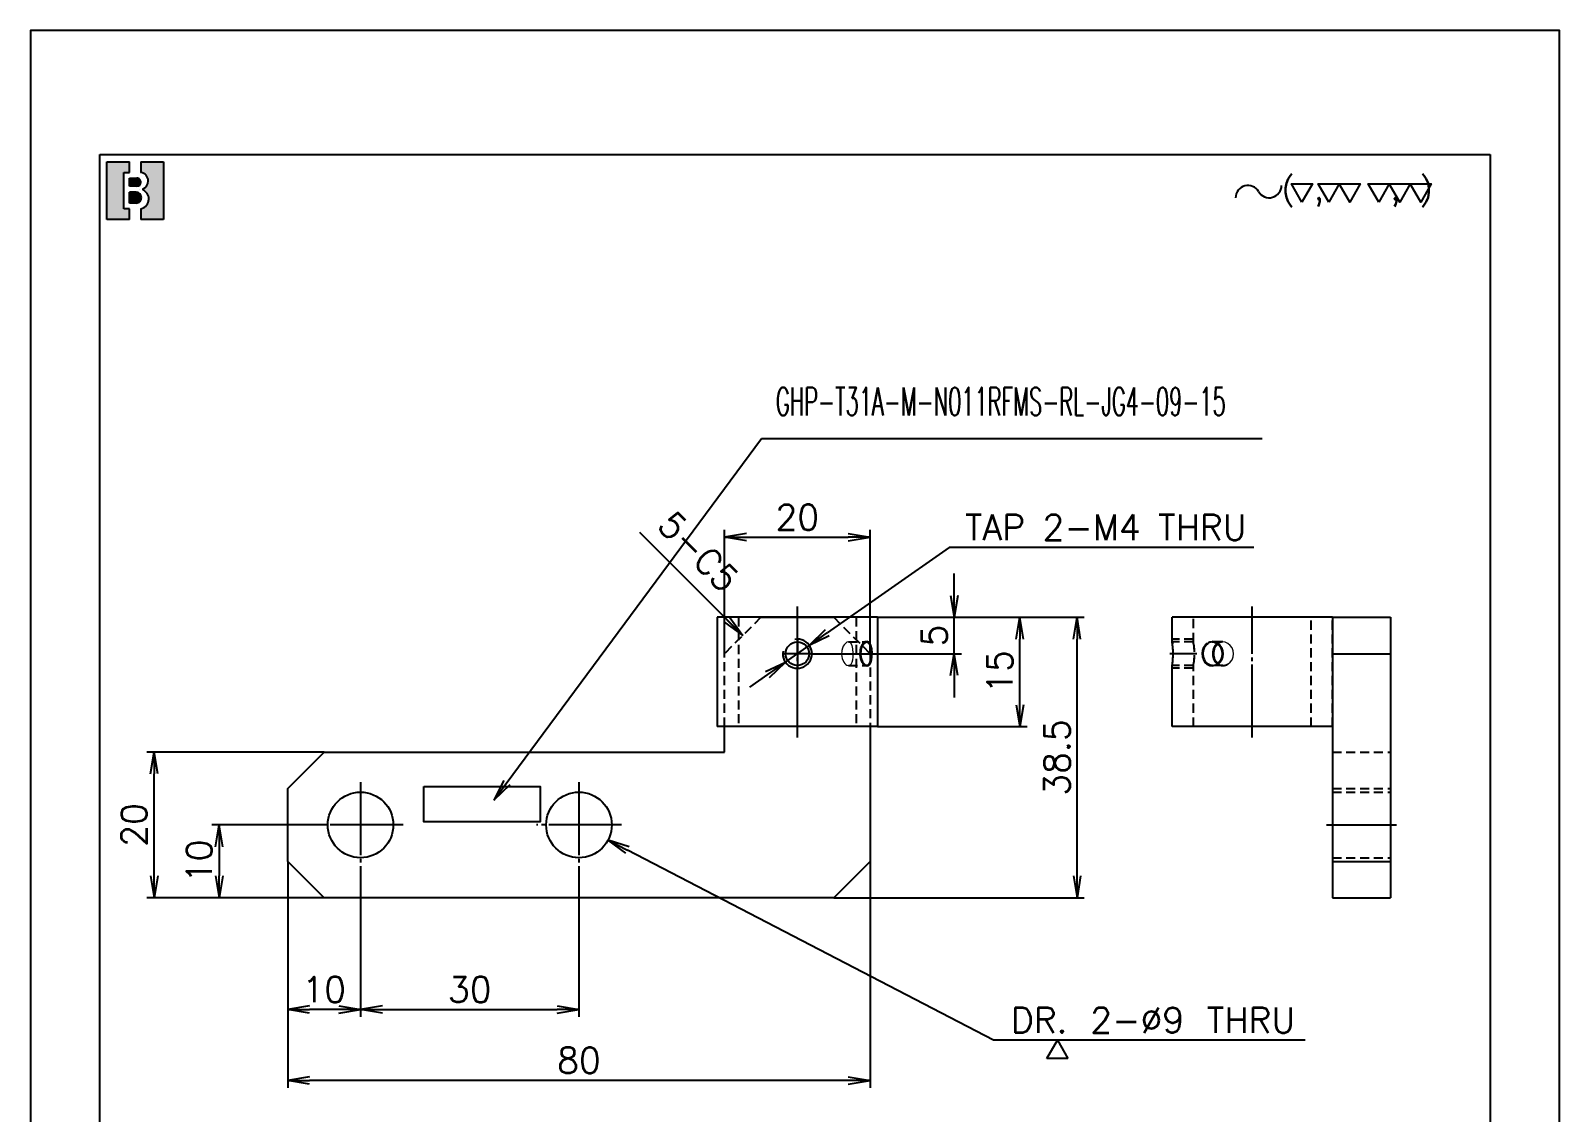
# Model space of a CAD drawing. Header units: millimetres. Extents: x 169 to 68710, y -18996 to 3059.
# Drawn here: x 1065.7 to 1275.7, y 2260.4 to 2408.9 of the extents above; entities that cross this region are included whole.
import ezdxf
from ezdxf.enums import TextEntityAlignment as Align

# ---------------------------------------------------------------- set-up
doc = ezdxf.new("R2010")
doc.units = ezdxf.units.MM
for name, pattern in [('CENTER-HOKUTO', [23, 20, -1, 1, -1]), ('DASHED', [15, 12, -3]), ('HIDDEN-HOKUTO', [3.8, 2.5, -1.3])]:
    doc.linetypes.add(name, pattern=pattern)
doc.layers.add('AM_4', color=253, linetype='Continuous', lineweight=25)
for name, color, linetype in [('AM_7', 2, 'CENTER-HOKUTO'), ('AM_HID', 1, 'HIDDEN-HOKUTO'), ('AM_VIS', 7, 'Continuous'), ('title_frame', 7, 'Continuous'), ('word_dim', 253, 'Continuous')]:
    doc.layers.add(name, color=color, linetype=linetype)
doc.styles.add('MX_NOTE_STANDARD', font='txt.shx', dxfattribs={"bigfont": 'bigfont.shx'})
doc.styles.get("Standard").update_dxf_attribs({"font": 'txt', "bigfont": 'gbcbig.shx'})
doc.dimstyles.new('STANDARD 1-1', dxfattribs={"dimtxt": 3.5, "dimasz": 3, "dimexe": 1, "dimexo": 0, "dimgap": 1, "dimtad": 3, "dimdsep": 46, "dimtxsty": 'Standard', "dimblk1": 'OPEN', "dimblk2": 'OPEN', "dimsah": 1, "dimcen": 0, "dimclrd": 256, "dimclre": 256, "dimclrt": 3, "dimazin": 2, "dimtfac": 1, "dimtmove": 0, "dimatfit": 3, "dimldrblk": 'OPEN', "dimfxl": 0, "dimtolj": 1, "dimlwd": 25, "dimlwe": 25, "dimarcsym": 0})
doc.dimstyles.new('STANDARD 1-1$0', dxfattribs={"dimtxt": 3.5, "dimasz": 3, "dimexe": 1, "dimexo": 0, "dimgap": 1, "dimtad": 3, "dimdsep": 46, "dimtxsty": 'Standard', "dimblk1": 'OPEN', "dimblk2": 'OPEN', "dimsah": 1, "dimcen": 0, "dimclrd": 256, "dimclre": 256, "dimclrt": 3, "dimazin": 2, "dimtfac": 1, "dimtmove": 0, "dimatfit": 3, "dimldrblk": 'OPEN', "dimfxl": 0, "dimtolj": 1, "dimlwd": 25, "dimlwe": 25, "dimarcsym": 0})
doc.dimstyles.new('STANDARD 1-1$3', dxfattribs={"dimtxt": 3.5, "dimasz": 3, "dimexe": 1, "dimexo": 0, "dimgap": 1, "dimtad": 3, "dimtoh": 1, "dimdsep": 46, "dimtxsty": 'Standard', "dimblk1": 'OPEN', "dimblk2": 'OPEN', "dimsah": 1, "dimcen": 0, "dimclrd": 256, "dimclre": 256, "dimclrt": 3, "dimazin": 2, "dimtfac": 1, "dimtmove": 0, "dimatfit": 3, "dimldrblk": 'OPEN', "dimfxl": 0, "dimtolj": 1, "dimlwd": 25, "dimlwe": 25, "dimarcsym": 0})

# ---------------------------------------------------------------- blocks, each defined once
blk = doc.blocks.new('B\\M+18B40\\M+196A7\\M+100CF\\M+100B0\\M+100B8')
blk.add_hatch(color=1).paths.add_polyline_path([(0.3999999986702711, 0.8149999997779807), (0.3999999986702711, 0.9999999997779806), (-1.3297288e-09, 0.9999999997779806), (-1.3297288e-09, -2.220193e-10), (0.3999999986702711, -2.220193e-10), (0.3999999986702711, 0.1849999997779807), (0.2999999986702711, 0.1849999997779807), (0.2999999986702711, 0.8149999997779807)])
h = blk.add_hatch(color=1)
edge = h.paths.add_edge_path()
edge.add_line((0.5999999986702714, 0.9999999997779806), (0.5999999986702718, 0.8142220507965398))
edge.add_arc((0.5849999986702712, 0.6699999997779816), 0.1449999999999991, -5.115907697472721e-13, 84.06222754839428, ccw=False)
edge.add_arc((0.5849999986702707, 0.6699999997779802), 0.1449999999999993, -69.82872865353448, 1.1368683772161603e-13, ccw=False)
edge.add_line((0.6349999986702715, 0.5338934238898192), (0.6349999986702711, 0.5120827805020305))
edge.add_arc((0.5699999986702688, 0.3549999997779789), 0.1700000000000021, 3.979039320256561e-13, 67.5204943905955, ccw=False)
edge.add_arc((0.5699999986702724, 0.3549999997779802), 0.1699999999999993, -79.83575137827683, 0, ccw=False)
edge.add_line((0.5999999986702714, 0.1876679944711657), (0.5999999986702714, -2.220192918400699e-10))
edge.add_line((0.5999999986702714, -2.220193e-10), (0.9999999986702712, -2.220193e-10))
edge.add_line((0.9999999986702712, -2.220193e-10), (0.9999999986702712, 0.9999999997779806))
edge.add_line((0.9999999986702712, 0.9999999997779806), (0.5999999986702714, 0.9999999997779806))
h = blk.add_hatch(color=1)
edge = h.paths.add_edge_path()
edge.add_arc((0.5299999986702706, 0.6449999997779808), 0.07, 359.9999999999989, 450)
edge.add_line((0.5299999986702706, 0.7149999997779806), (0.3999999986702711, 0.7149999997779806))
edge.add_line((0.3999999986702711, 0.7149999997779806), (0.3999999986702711, 0.5749999997779809))
edge.add_line((0.3999999986702711, 0.5749999997779809), (0.5299999986702701, 0.5749999997779809))
edge.add_arc((0.5299999986702701, 0.6449999997779808), 0.07, 270, 359.9999999999999)
h = blk.add_hatch(color=1)
edge = h.paths.add_edge_path()
edge.add_arc((0.5149999986702705, 0.3799999997779802), 0.095, 1.018e-13, 90)
edge.add_line((0.5149999986702705, 0.4749999997779804), (0.3999999986702711, 0.4749999997779808))
edge.add_line((0.3999999986702711, 0.4749999997779808), (0.3999999986702711, 0.2849999997779809))
edge.add_line((0.3999999986702711, 0.2849999997779809), (0.5149999986702718, 0.2849999997779809))
edge.add_arc((0.5149999986702718, 0.379999999777981), 0.095, 270, 360.0000000000003)
at = {"color": 1}
for p, q in [((-1.3297288e-09, -2.220193e-10), (-1.3297288e-09, 0.9999999997779806)), ((-1.3297288e-09, 0.9999999997779806), (0.3999999986702711, 0.9999999997779806)), ((0.2999999986702711, 0.8149999997779807), (0.3999999986702711, 0.8149999997779807)), ((0.2999999986702711, 0.1849999997779807), (0.2999999986702711, 0.8149999997779807)), ((0.3999999986702711, 0.8149999997779807), (0.3999999986702711, 0.9999999997779806)), ((0.5999999986702714, 0.9999999997779806), (0.5999999986702718, 0.8142220507965398)), ((0.5999999986702714, 0.9999999997779806), (0.9999999986702712, 0.9999999997779806)), ((0.9999999986702712, 0.9999999997779806), (0.9999999986702712, -2.220193e-10)), ((0.3999999986702711, 0.7149999997779806), (0.5299999986702706, 0.7149999997779806)), ((0.3999999986702711, 0.5749999997779809), (0.3999999986702711, 0.7149999997779806)), ((0.5299999986702701, 0.5749999997779809), (0.3999999986702711, 0.5749999997779809)), ((0.5999999986702705, 0.6449999997779794), (0.59999999867027, 0.6449999997779803)), ((0.6349999986702715, 0.5338934238898192), (0.6349999986702711, 0.5120827805020305)), ((0.7299999986702704, 0.6699999997779807), (0.7299999986702704, 0.6699999997779802)), ((0.5149999986702705, 0.4749999997779804), (0.3999999986702711, 0.4749999997779808)), ((0.3999999986702711, 0.2849999997779809), (0.3999999986702711, 0.4749999997779808)), ((0.5149999986702718, 0.2849999997779809), (0.3999999986702711, 0.2849999997779809)), ((0.5699999986702711, 0.5249999997779802), (0.5699999986702716, 0.5249999997779807)), ((0.6099999986702707, 0.3799999997779806), (0.609999998670272, 0.3799999997779815)), ((0.739999998670271, 0.3549999997779802), (0.739999998670271, 0.3549999997779802)), ((0.3999999986702711, 0.1849999997779807), (0.2999999986702711, 0.1849999997779807)), ((0.3999999986702711, -2.220193e-10), (0.3999999986702711, 0.1849999997779807)), ((0.5999999986702714, 0.1876679944711657), (0.5999999986702714, -2.220193e-10)), ((0.3999999986702711, -2.220193e-10), (-1.3297288e-09, -2.220193e-10)), ((0.9999999986702712, -2.220193e-10), (0.5999999986702714, -2.220193e-10))]:
    blk.add_line(p, q, dxfattribs=at)
for centre, radius, start, end in [((0.5849999986702712, 0.6699999997779816), 0.1449999999999991, 359.9999999999995, 84.06222754839432), ((0.5299999986702706, 0.6449999997779808), 0.07, 359.9999999999989, 90), ((0.5299999986702701, 0.6449999997779808), 0.07, 270, 359.9999999999999), ((0.5849999986702707, 0.6699999997779802), 0.1449999999999993, 290.1712713464655, 1.781e-13), ((0.5149999986702705, 0.3799999997779802), 0.095, 1.018e-13, 90), ((0.5149999986702718, 0.379999999777981), 0.095, 270, 2.799e-13), ((0.5699999986702724, 0.3549999997779802), 0.1699999999999993, 280.1642486217232, 0), ((0.5699999986702688, 0.3549999997779789), 0.1700000000000021, 4.58e-13, 67.52049439059552)]:
    blk.add_arc(centre, radius, start, end, dxfattribs=at)
blk.add_attdef('B機密ﾏｰｸ', (-0.0857467348302255, 1.074949466596297), '', height=0.2)
blk = doc.blocks.new('shiage0')
at = {"layer": 'word_dim', "color": 3, "linetype": 'Continuous'}
for centre, radius, start, end in [((1.687489685469927, 1.849274192977646e-05), 1.687500000000015, 29.99999999999973, 180), ((4.610325423242443, 1.68751849274193), 1.6875, 209.9999999999997, 0)]:
    blk.add_arc(centre, radius, start, end, dxfattribs=at)
blk = doc.blocks.new('_Open')
at = {"color": 0, "lineweight": -2}
for p, q in [((-1, 0.1666666666666667), (0, 0)), ((-1, -0.1666666666666667), (0, 0)), ((0, 0), (-1, 0))]:
    blk.add_line(p, q, dxfattribs=at)
blk = doc.blocks.new('*D21')
at = {"layer": 'DEFPOINTS', "color": 0, "linetype": 'Continuous', "ltscale": 2, "transparency": 16777216}
for p in [(1101.039189408991, 2294.820463344842), (1181.039189408991, 2294.820463344842), (1101.039189408991, 2264.74605044706)]:
    blk.add_point(p, dxfattribs=at)
at = {"layer": 'word_dim', "linetype": 'Continuous', "lineweight": 25, "ltscale": 2, "transparency": 16777216}
for p, q in [((1101.039189408991, 2294.820463344842), (1101.039189408991, 2263.74605044706)), ((1181.039189408991, 2294.820463344842), (1181.039189408991, 2263.74605044706)), ((1178.039189408991, 2264.74605044706), (1104.039189408991, 2264.74605044706))]:
    blk.add_line(p, q, dxfattribs=at)
at = {"layer": 'word_dim', "linetype": 'Continuous', "lineweight": 25, "ltscale": 2, "transparency": 16777216, "xscale": 3, "yscale": 3, "zscale": 3, "rotation": 180}
blk.add_blockref('_Open', (1101.039189408991, 2264.74605044706), dxfattribs=at)
at = {"layer": 'word_dim', "linetype": 'Continuous', "lineweight": 25, "ltscale": 2, "transparency": 16777216, "xscale": 3, "yscale": 3, "zscale": 3}
blk.add_blockref('_Open', (1181.039189408991, 2264.74605044706), dxfattribs=at)
at = {"layer": 'word_dim', "color": 3, "linetype": 'Continuous', "ltscale": 2, "transparency": 16777216, "insert": (1141.039189408991, 2267.49605044706), "char_height": 3.5, "attachment_point": 5}
blk.add_mtext('\\A1;80', dxfattribs=at)
blk = doc.blocks.new('*D22')
at = {"layer": 'DEFPOINTS', "color": 0, "linetype": 'Continuous', "ltscale": 2, "transparency": 16777216}
for p in [(1082.690733665869, 2309.820463344841), (1106.039189408991, 2309.820463344841), (1106.039189408991, 2289.820463344841)]:
    blk.add_point(p, dxfattribs=at)
at = {"layer": 'word_dim', "linetype": 'Continuous', "lineweight": 25, "ltscale": 2, "transparency": 16777216}
for p, q in [((1106.039189408991, 2309.820463344841), (1081.690733665869, 2309.820463344841)), ((1082.690733665869, 2292.820463344841), (1082.690733665869, 2306.820463344841)), ((1106.039189408991, 2289.820463344841), (1081.690733665869, 2289.820463344841))]:
    blk.add_line(p, q, dxfattribs=at)
at = {"layer": 'word_dim', "linetype": 'Continuous', "lineweight": 25, "ltscale": 2, "transparency": 16777216, "xscale": 3, "yscale": 3, "zscale": 3}
for p, rotation in [((1082.690733665869, 2309.820463344841), 90), ((1082.690733665869, 2289.820463344841), 270)]:
    blk.add_blockref('_Open', p, dxfattribs=dict(at, rotation=rotation))
at = {"layer": 'word_dim', "color": 3, "linetype": 'Continuous', "ltscale": 2, "transparency": 16777216, "insert": (1079.940733665869, 2299.820463344842), "char_height": 3.5, "attachment_point": 5, "rotation": 90}
blk.add_mtext('\\A1;20', dxfattribs=at)
blk = doc.blocks.new('*D23')
at = {"layer": 'DEFPOINTS', "color": 0, "linetype": 'Continuous', "ltscale": 2, "transparency": 16777216}
for p in [(1101.039189408991, 2293.970464870721), (1111.039189408991, 2293.970464870721), (1101.039189408991, 2274.47473308733)]:
    blk.add_point(p, dxfattribs=at)
at = {"layer": 'word_dim', "linetype": 'Continuous', "lineweight": 25, "ltscale": 2, "transparency": 16777216}
for p, q in [((1101.039189408991, 2293.970464870721), (1101.039189408991, 2273.47473308733)), ((1111.039189408991, 2293.970464870721), (1111.039189408991, 2273.47473308733)), ((1108.039189408991, 2274.47473308733), (1104.039189408991, 2274.47473308733))]:
    blk.add_line(p, q, dxfattribs=at)
at = {"layer": 'word_dim', "linetype": 'Continuous', "lineweight": 25, "ltscale": 2, "transparency": 16777216, "xscale": 3, "yscale": 3, "zscale": 3, "rotation": 180}
blk.add_blockref('_Open', (1101.039189408991, 2274.47473308733), dxfattribs=at)
at = {"layer": 'word_dim', "linetype": 'Continuous', "lineweight": 25, "ltscale": 2, "transparency": 16777216, "xscale": 3, "yscale": 3, "zscale": 3}
blk.add_blockref('_Open', (1111.039189408991, 2274.47473308733), dxfattribs=at)
at = {"layer": 'word_dim', "color": 3, "linetype": 'Continuous', "ltscale": 2, "transparency": 16777216, "insert": (1106.039189408991, 2277.22473308733), "char_height": 3.5, "attachment_point": 5}
blk.add_mtext('\\A1;10', dxfattribs=at)
blk = doc.blocks.new('*D24')
at = {"layer": 'DEFPOINTS', "color": 0, "linetype": 'Continuous', "ltscale": 2, "transparency": 16777216}
for p in [(1111.039189408991, 2293.970464870721), (1141.039189408991, 2293.970464870721), (1141.039189408991, 2274.47473308733)]:
    blk.add_point(p, dxfattribs=at)
at = {"layer": 'word_dim', "linetype": 'Continuous', "lineweight": 25, "ltscale": 2, "transparency": 16777216}
for p, q in [((1111.039189408991, 2293.970464870721), (1111.039189408991, 2273.47473308733)), ((1141.039189408991, 2293.970464870721), (1141.039189408991, 2273.47473308733)), ((1114.039189408991, 2274.47473308733), (1138.039189408991, 2274.47473308733))]:
    blk.add_line(p, q, dxfattribs=at)
at = {"layer": 'word_dim', "linetype": 'Continuous', "lineweight": 25, "ltscale": 2, "transparency": 16777216, "xscale": 3, "yscale": 3, "zscale": 3, "rotation": 180}
blk.add_blockref('_Open', (1111.039189408991, 2274.47473308733), dxfattribs=at)
at = {"layer": 'word_dim', "linetype": 'Continuous', "lineweight": 25, "ltscale": 2, "transparency": 16777216, "xscale": 3, "yscale": 3, "zscale": 3}
blk.add_blockref('_Open', (1141.039189408991, 2274.47473308733), dxfattribs=at)
at = {"layer": 'word_dim', "color": 3, "linetype": 'Continuous', "ltscale": 2, "transparency": 16777216, "insert": (1126.039189408991, 2277.22473308733), "char_height": 3.5, "attachment_point": 5}
blk.add_mtext('\\A1;30', dxfattribs=at)
blk = doc.blocks.new('*D25')
at = {"layer": 'DEFPOINTS', "color": 0, "linetype": 'Continuous', "ltscale": 2, "transparency": 16777216}
for p in [(1106.539189408991, 2299.820463344841), (1091.62989806971, 2289.820463344841), (1106.039189408991, 2289.820463344841)]:
    blk.add_point(p, dxfattribs=at)
at = {"layer": 'word_dim', "linetype": 'Continuous', "lineweight": 25, "ltscale": 2, "transparency": 16777216}
for p, q in [((1106.539189408991, 2299.820463344841), (1090.62989806971, 2299.820463344841)), ((1091.62989806971, 2296.820463344841), (1091.62989806971, 2292.820463344841)), ((1106.039189408991, 2289.820463344841), (1090.62989806971, 2289.820463344841))]:
    blk.add_line(p, q, dxfattribs=at)
at = {"layer": 'word_dim', "linetype": 'Continuous', "lineweight": 25, "ltscale": 2, "transparency": 16777216, "xscale": 3, "yscale": 3, "zscale": 3}
for p, rotation in [((1091.62989806971, 2299.820463344841), 90), ((1091.62989806971, 2289.820463344841), 270)]:
    blk.add_blockref('_Open', p, dxfattribs=dict(at, rotation=rotation))
at = {"layer": 'word_dim', "color": 3, "linetype": 'Continuous', "ltscale": 2, "transparency": 16777216, "insert": (1088.87989806971, 2294.820463344842), "char_height": 3.5, "attachment_point": 5, "rotation": 90}
blk.add_mtext('\\A1;10', dxfattribs=at)
blk = doc.blocks.new('*D26')
at = {"layer": 'DEFPOINTS', "color": 0, "linetype": 'Continuous', "ltscale": 2, "transparency": 16777216}
for p in [(1137.044924147099, 2301.893105382938), (1145.033454670738, 2297.747821306746)]:
    blk.add_point(p, dxfattribs=at)
at = {"layer": 'word_dim', "linetype": 'Continuous', "lineweight": 25, "ltscale": 2, "transparency": 16777216}
for p, q in [((1197.979116522328, 2270.274081508492), (1147.696298178627, 2296.36605994801)), ((1240.812449855661, 2270.274081508492), (1197.979116522328, 2270.274081508492))]:
    blk.add_line(p, q, dxfattribs=at)
at = {"layer": 'word_dim', "linetype": 'Continuous', "lineweight": 25, "ltscale": 2, "transparency": 16777216, "xscale": 3, "yscale": 3, "zscale": 3, "rotation": 152.5750002534108}
blk.add_blockref('_Open', (1145.033454670738, 2297.747821306746), dxfattribs=at)
at = {"layer": 'word_dim', "color": 3, "linetype": 'Continuous', "ltscale": 2, "transparency": 16777216, "insert": (1219.895783188994, 2273.024081508492), "char_height": 3.5, "attachment_point": 5}
blk.add_mtext('\\A1;DR. {\\Fromans,bigfont|c134;2}-∅9 THRU', dxfattribs=at)
blk = doc.blocks.new('shiage1')
at = {"layer": 'word_dim', "color": 3, "linetype": 'Continuous'}
for p, q in [((-4.255559048260693e-05, 3.4162127349191e-07), (-1.443418228564553, 2.500000341621273)), ((-1.443418228564553, 2.500000341621273), (1.443333117383588, 2.500000341621273)), ((1.443333117383588, 2.500000341621273), (-4.255559048260693e-05, 3.4162127349191e-07))]:
    blk.add_line(p, q, dxfattribs=at)
blk = doc.blocks.new('*D29')
at = {"layer": 'DEFPOINTS', "color": 0, "linetype": 'Continuous', "ltscale": 2, "transparency": 16777216}
for p in [(1182.039189408991, 2328.320463344841), (1201.593294144557, 2328.320463344841), (1182.039189408991, 2313.320463344841)]:
    blk.add_point(p, dxfattribs=at)
at = {"layer": 'word_dim', "linetype": 'Continuous', "lineweight": 25, "ltscale": 2, "transparency": 16777216}
for p, q in [((1182.039189408991, 2328.320463344841), (1202.593294144557, 2328.320463344841)), ((1201.593294144557, 2316.320463344841), (1201.593294144557, 2325.320463344841)), ((1182.039189408991, 2313.320463344841), (1202.593294144557, 2313.320463344841))]:
    blk.add_line(p, q, dxfattribs=at)
at = {"layer": 'word_dim', "linetype": 'Continuous', "lineweight": 25, "ltscale": 2, "transparency": 16777216, "xscale": 3, "yscale": 3, "zscale": 3}
for p, rotation in [((1201.593294144557, 2328.320463344841), 90), ((1201.593294144557, 2313.320463344841), 270)]:
    blk.add_blockref('_Open', p, dxfattribs=dict(at, rotation=rotation))
at = {"layer": 'word_dim', "color": 3, "linetype": 'Continuous', "ltscale": 2, "transparency": 16777216, "insert": (1198.843294144557, 2320.820463344842), "char_height": 3.5, "attachment_point": 5, "rotation": 90}
blk.add_mtext('\\A1;15', dxfattribs=at)
blk = doc.blocks.new('*D30')
at = {"layer": 'DEFPOINTS', "color": 0, "linetype": 'Continuous', "ltscale": 2, "transparency": 16777216}
for p in [(1182.039189408991, 2328.320463344841), (1192.591547967742, 2328.320463344841), (1173.14648945201, 2323.320463344841)]:
    blk.add_point(p, dxfattribs=at)
at = {"layer": 'word_dim', "linetype": 'Continuous', "lineweight": 25, "ltscale": 2, "transparency": 16777216}
for p, q in [((1192.591547967742, 2331.320463344841), (1192.591547967742, 2334.320463344841)), ((1182.039189408991, 2328.320463344841), (1193.591547967742, 2328.320463344841)), ((1192.591547967742, 2323.320463344841), (1192.591547967742, 2328.320463344841)), ((1173.14648945201, 2323.320463344841), (1193.591547967742, 2323.320463344841)), ((1192.591547967742, 2320.320463344841), (1192.591547967742, 2317.320463344841))]:
    blk.add_line(p, q, dxfattribs=at)
at = {"layer": 'word_dim', "linetype": 'Continuous', "lineweight": 25, "ltscale": 2, "transparency": 16777216, "xscale": 3, "yscale": 3, "zscale": 3}
for p, rotation in [((1192.591547967742, 2328.320463344841), 270), ((1192.591547967742, 2323.320463344841), 90)]:
    blk.add_blockref('_Open', p, dxfattribs=dict(at, rotation=rotation))
at = {"layer": 'word_dim', "color": 3, "linetype": 'Continuous', "ltscale": 2, "transparency": 16777216, "insert": (1189.841547967742, 2325.820463344842), "char_height": 3.5, "attachment_point": 5, "rotation": 90}
blk.add_mtext('\\A1;5', dxfattribs=at)
blk = doc.blocks.new('*D31')
at = {"layer": 'DEFPOINTS', "color": 0, "linetype": 'Continuous', "ltscale": 2, "transparency": 16777216}
for p in [(1181.039189408904, 2339.308457102126), (1161.039189408904, 2323.320463344842), (1181.039189408904, 2323.320463344842)]:
    blk.add_point(p, dxfattribs=at)
at = {"layer": 'word_dim', "linetype": 'Continuous', "lineweight": 25, "ltscale": 2, "transparency": 16777216}
for p, q in [((1161.039189408904, 2323.320463344842), (1161.039189408904, 2340.308457102126)), ((1181.039189408904, 2323.320463344842), (1181.039189408904, 2340.308457102126)), ((1164.039189408904, 2339.308457102126), (1178.039189408904, 2339.308457102126))]:
    blk.add_line(p, q, dxfattribs=at)
at = {"layer": 'word_dim', "linetype": 'Continuous', "lineweight": 25, "ltscale": 2, "transparency": 16777216, "xscale": 3, "yscale": 3, "zscale": 3, "rotation": 180}
blk.add_blockref('_Open', (1161.039189408904, 2339.308457102126), dxfattribs=at)
at = {"layer": 'word_dim', "linetype": 'Continuous', "lineweight": 25, "ltscale": 2, "transparency": 16777216, "xscale": 3, "yscale": 3, "zscale": 3}
blk.add_blockref('_Open', (1181.039189408904, 2339.308457102126), dxfattribs=at)
at = {"layer": 'word_dim', "color": 3, "linetype": 'Continuous', "ltscale": 2, "transparency": 16777216, "insert": (1171.039189408904, 2342.058457102126), "char_height": 3.5, "attachment_point": 5}
blk.add_mtext('\\A1;20', dxfattribs=at)
blk = doc.blocks.new('*D32')
at = {"layer": 'DEFPOINTS', "color": 0, "ltscale": 2, "transparency": 16777216}
for p in [(1172.677447199873, 2324.467682334589), (1169.400931618039, 2322.173244354993)]:
    blk.add_point(p, dxfattribs=at)
at = {"layer": 'word_dim', "lineweight": 25, "ltscale": 2, "transparency": 16777216}
for p, q in [((1191.89206427784, 2337.923057743604), (1175.134833886232, 2326.188510819274)), ((1233.758730944888, 2337.923057743604), (1191.89206427784, 2337.923057743604)), ((1169.400931618039, 2322.173244354993), (1172.677447199873, 2324.467682334589)), ((1166.943544931679, 2320.452415870308), (1164.48615824532, 2318.731587385623))]:
    blk.add_line(p, q, dxfattribs=at)
at = {"layer": 'word_dim', "lineweight": 25, "ltscale": 2, "transparency": 16777216, "xscale": 3, "yscale": 3, "zscale": 3}
for p, rotation in [((1172.677447199873, 2324.467682334589), 215.0023123201906), ((1169.400931618039, 2322.173244354993), 35.00231232019064)]:
    blk.add_blockref('_Open', p, dxfattribs=dict(at, rotation=rotation))
at = {"layer": 'word_dim', "color": 3, "ltscale": 2, "transparency": 16777216, "insert": (1213.408730944888, 2340.673057743604), "char_height": 3.5, "attachment_point": 5}
blk.add_mtext('\\A1;{\\Fromans,bigfont|c134;TAP 2-}M4{\\Fromans,bigfont|c134; THRU}', dxfattribs=at)
blk = doc.blocks.new('*D33')
at = {"layer": 'DEFPOINTS', "color": 0, "linetype": 'Continuous', "ltscale": 2, "transparency": 16777216}
for p in [(1182.039189408991, 2328.320463344841), (1209.45317371234, 2328.320463344841), (1176.039189408991, 2289.820463344841)]:
    blk.add_point(p, dxfattribs=at)
at = {"layer": 'word_dim', "linetype": 'Continuous', "lineweight": 25, "ltscale": 2, "transparency": 16777216}
for p, q in [((1182.039189408991, 2328.320463344841), (1210.45317371234, 2328.320463344841)), ((1209.45317371234, 2292.820463344841), (1209.45317371234, 2325.320463344841)), ((1176.039189408991, 2289.820463344841), (1210.45317371234, 2289.820463344841))]:
    blk.add_line(p, q, dxfattribs=at)
at = {"layer": 'word_dim', "linetype": 'Continuous', "lineweight": 25, "ltscale": 2, "transparency": 16777216, "xscale": 3, "yscale": 3, "zscale": 3}
for p, rotation in [((1209.45317371234, 2328.320463344841), 90), ((1209.45317371234, 2289.820463344841), 270)]:
    blk.add_blockref('_Open', p, dxfattribs=dict(at, rotation=rotation))
at = {"layer": 'word_dim', "color": 3, "linetype": 'Continuous', "ltscale": 2, "transparency": 16777216, "insert": (1206.703173712339, 2309.070463344842), "char_height": 3.5, "attachment_point": 5, "rotation": 90}
blk.add_mtext('\\A1;38.5', dxfattribs=at)

msp = doc.modelspace()

# ---------------------------------------------------------------- linework, layer by layer
at = {"color": 7, "linetype": 'DASHED', "lineweight": 13}
for points in [[(1177.633061479304, 2324.743009731561), (1177.473515580866, 2324.560484096795), (1177.335942338679, 2324.335020229607), (1177.223698686335, 2324.069090053826), (1177.146245073054, 2323.779447719842), (1177.103886674616, 2323.215238735467), (1177.195073198054, 2322.662077114373), (1177.406743119929, 2322.179960415154), (1177.55450923321, 2321.979093715936), (1177.720280717585, 2321.825040981561), (1177.858098100398, 2321.743803188592), (1178.05402095196, 2321.699461147576)], [(1178.053959916804, 2324.941465542107), (1177.841862748835, 2324.889646694451), (1177.633061479304, 2324.743009731561)], [(1178.410222123835, 2321.897916958123), (1178.549809526179, 2322.156828090936), (1178.64484126446, 2322.486051723748), (1178.70050532696, 2322.857359096795), (1178.721684526179, 2323.417204067498), (1178.677678178523, 2323.969938442498), (1178.560185502741, 2324.456876919061), (1178.401921342585, 2324.753690883904), (1178.299931596491, 2324.855467006951), (1178.184208940241, 2324.91912667492), (1178.053959916804, 2324.941465542107)], [(1230.173645916577, 2321.897916958123), (1230.49487394392, 2322.152830288201), (1230.746155682202, 2322.487119838982), (1230.908081951733, 2322.87762276867), (1230.967591229077, 2323.304807827264), (1230.916138592358, 2323.732908413201), (1230.758301678295, 2324.132200405389), (1230.511231365795, 2324.471037075311), (1230.192322674389, 2324.731657192498), (1229.825623455639, 2324.893491909295), (1229.481873455639, 2324.941465542107)], [(1178.05402095196, 2321.699461147576), (1178.247197221491, 2321.750578090936), (1178.410222123835, 2321.897916958123)]]:
    msp.add_lwpolyline(points, dxfattribs=at)
at = {"color": 7, "lineweight": 35}
for points in [[(1180.153081010554, 2324.743009731561), (1180.005436967585, 2324.567625210076), (1179.878483842585, 2324.351926967889), (1179.767827104304, 2324.078245327264), (1179.692509721491, 2323.779356167107), (1179.653081010554, 2323.216337368279), (1179.737675737116, 2322.663511440545), (1179.936772416804, 2322.180540249139), (1180.078496049616, 2321.978239223748), (1180.239201616023, 2321.823606655389), (1180.372441362116, 2321.743436977654), (1180.565495561335, 2321.699461147576)], [(1180.565434526179, 2324.941465542107), (1180.355961869929, 2324.889799282342), (1180.153081010554, 2324.743009731561)], [(1180.930241655085, 2321.897916958123), (1181.079472612116, 2322.15691964367), (1181.184086869929, 2322.48650948742), (1181.246831010554, 2322.858518764764), (1181.270878862116, 2323.418241665154), (1181.220646928523, 2323.97088448742), (1181.090519975398, 2324.457395717889), (1180.921147416804, 2324.754148647576), (1180.814885209773, 2324.855772182732), (1180.696232866023, 2324.919279262811), (1180.565434526179, 2324.941465542107)], [(1227.372620525952, 2324.743009731561), (1227.085999432202, 2324.486906215936), (1226.87133878767, 2324.15252511242), (1226.73754972517, 2323.765592739373), (1226.68823331892, 2323.34051339367), (1226.729187908764, 2322.913999721795), (1226.859497967358, 2322.513578579217), (1227.069458904858, 2322.173978969842), (1227.352600994702, 2321.911344692498), (1227.693177166577, 2321.748380825311), (1228.03198331892, 2321.699461147576)], [(1228.718689861889, 2321.897916958123), (1229.034851971264, 2322.153227016717), (1229.28051847517, 2322.487791225701), (1229.437928143139, 2322.877866909295), (1229.495728436108, 2323.304411098748), (1229.445923748608, 2323.731931850701), (1229.292481365795, 2324.131315395623), (1229.050965252514, 2324.470487758904), (1228.737366619702, 2324.731535122186), (1228.374512615795, 2324.893461391717), (1228.031861248608, 2324.941465542107)], [(1228.775879803295, 2324.706541225701), (1228.469422283764, 2324.384672329217), (1228.264038982983, 2323.969053432732), (1228.171509686108, 2323.540891811639), (1228.171753826733, 2323.097685024529), (1228.264832440014, 2322.66961495617), (1228.470032635327, 2322.255308315545), (1228.775879803295, 2321.934385463982)], [(1180.565495561335, 2321.699461147576), (1180.76105220196, 2321.750639126092), (1180.930241655085, 2321.897916958123)]]:
    msp.add_lwpolyline(points, dxfattribs=at)
at = {"layer": 'AM_4', "ltscale": 0.5}
msp.add_arc((1171.039189408991, 2323.320463344842), 2, 169.9999933467488, 100.0000141662396, dxfattribs=at)
at = {"layer": 'AM_7', "ltscale": 0.5}
for p, q in [((1171.039189408991, 2311.820463344842), (1171.039189408991, 2329.820463344842)), ((1233.531922283764, 2311.820463344842), (1233.531922283764, 2329.820463344842)), ((1171.039189408991, 2325.427763149529), (1171.039189408991, 2321.213163540154)), ((1173.146489213679, 2323.320463344842), (1168.931889604304, 2323.320463344842)), ((1225.901795330639, 2323.320463344842), (1222.22534269392, 2323.320463344842)), ((1111.039189408991, 2305.670463726311), (1111.039189408991, 2293.970464870721)), ((1141.039189408991, 2305.670463726311), (1141.039189408991, 2293.970464870721)), ((1116.889187883113, 2299.820463344842), (1105.18919093487, 2299.820463344842)), ((1146.889189790461, 2299.820463344842), (1135.18919093487, 2299.820463344842)), ((1243.731934490795, 2299.820463344842), (1253.331910076733, 2299.820463344842))]:
    msp.add_line(p, q, dxfattribs=at)
at = {"layer": 'AM_HID', "ltscale": 0.5}
for p, q in [((1166.039189408991, 2328.320463344842), (1161.039189408991, 2323.320463344842)), ((1162.939213823054, 2328.320463344842), (1162.939213823054, 2313.320463344842)), ((1176.039189408991, 2328.320463344842), (1181.039189408991, 2323.320463344842)), ((1179.139164994929, 2328.320463344842), (1179.139164994929, 2313.320463344842)), ((1225.431946697827, 2324.941465542107), (1225.431946697827, 2328.320463344842)), ((1241.631897869702, 2313.320463344842), (1241.631897869702, 2328.320463344842)), ((1244.531922283764, 2313.320463344842), (1244.531922283764, 2328.320463344842)), ((1178.053959916804, 2324.941465542107), (1180.565434526179, 2324.941465542107)), ((1225.431946697827, 2325.320463344842), (1222.531922283764, 2325.320463344842)), ((1222.531922283764, 2324.941465542107), (1222.54174894392, 2324.873472378045)), ((1225.431946697827, 2324.941465542107), (1222.531922283764, 2324.941465542107)), ((1229.481873455639, 2324.941465542107), (1228.031861248608, 2324.941465542107)), ((1228.827576580639, 2324.743009731561), (1228.775879803295, 2324.706541225701)), ((1161.039189408991, 2313.320463344842), (1161.039189408991, 2323.320463344842)), ((1181.039189408991, 2323.320463344842), (1181.039189408991, 2313.320463344842)), ((1244.531922283764, 2323.320463344842), (1252.531922283764, 2323.320463344842)), ((1178.05402095196, 2321.699461147576), (1180.565495561335, 2321.699461147576)), ((1225.431946697827, 2321.699461147576), (1222.531922283764, 2321.699461147576)), ((1225.431946697827, 2321.320463344842), (1222.531922283764, 2321.320463344842)), ((1225.431946697827, 2313.320463344842), (1225.431946697827, 2321.699461147576)), ((1229.481995525952, 2321.699461147576), (1228.03198331892, 2321.699461147576)), ((1244.531922283764, 2309.820463344842), (1252.531922283764, 2309.820463344842)), ((1244.531922283764, 2304.820463344842), (1252.531922283764, 2304.820463344842)), ((1244.531922283764, 2304.320463344842), (1252.531922283764, 2304.320463344842)), ((1244.531922283764, 2304.320463344842), (1252.531922283764, 2304.320463344842)), ((1244.531922283764, 2295.320463344842), (1252.531922283764, 2295.320463344842)), ((1244.531922283764, 2295.320463344842), (1252.531922283764, 2295.320463344842)), ((1244.531922283764, 2294.820463344842), (1252.531922283764, 2294.820463344842))]:
    msp.add_line(p, q, dxfattribs=at)
for centre, radius, start, end in [((1217.506226482983, 2323.321500942498), 8.089207181311524, 349.8639514600231, 11.55008296624625), ((1217.506226482983, 2323.319425747186), 8.089207181310925, 348.4499170337537, 10.13604853997684), ((1229.479065838452, 2323.772703335076), 1.168722484817528, 89.86332358875364, 123.8788814292172), ((1211.674622479077, 2323.320066616326), 10.97729206871015, 351.7810609092604, 7.161882792586025), ((1229.479615154858, 2322.870329067498), 1.170860149579675, 233.0616582753538, 270.1155984471295), ((1229.466187420483, 2323.052061245232), 1.353204458895448, 270.6681061094929, 301.5061848161384)]:
    msp.add_arc(centre, radius, start, end, dxfattribs=at)
at = {"layer": 'AM_VIS', "ltscale": 0.375}
for p, q in [((1160.039189408991, 2328.320463344842), (1160.039189408991, 2313.320463344842)), ((1182.039189408991, 2328.320463344842), (1182.039189408991, 2313.320463344842)), ((1181.039189408991, 2309.820463344842), (1181.039189408991, 2294.820463344842)), ((1244.531922283764, 2309.820463344842), (1244.531922283764, 2294.820463344842)), ((1252.531922283764, 2309.820463344842), (1252.531922283764, 2294.820463344842))]:
    msp.add_line(p, q, dxfattribs=at)
at = {"layer": 'AM_VIS'}
for p, q in [((1182.039189408991, 2328.320463344842), (1160.039189408991, 2328.320463344842)), ((1182.039189408991, 2313.320463344842), (1160.039189408991, 2313.320463344842)), ((1106.039189408991, 2309.820463344842), (1161.039189408991, 2309.820463344842)), ((1176.039189408991, 2289.820463344842), (1106.039189408991, 2289.820463344842))]:
    msp.add_line(p, q, dxfattribs=at)
at = {"layer": 'AM_VIS', "ltscale": 0.25}
for p, q in [((1166.039189408991, 2328.320463344842), (1176.039189408991, 2328.320463344842)), ((1101.039189408991, 2294.820463344842), (1101.039189408991, 2304.820463344842))]:
    msp.add_line(p, q, dxfattribs=at)
at = {"layer": 'AM_VIS', "ltscale": 0.275}
for p, q in [((1233.531922283764, 2328.320463344842), (1222.531922283764, 2328.320463344842)), ((1244.531922283764, 2328.320463344842), (1233.531922283764, 2328.320463344842)), ((1233.531922283764, 2313.320463344842), (1222.531922283764, 2313.320463344842)), ((1244.531922283764, 2313.320463344842), (1233.531922283764, 2313.320463344842))]:
    msp.add_line(p, q, dxfattribs=at)
at = {"layer": 'AM_VIS', "ltscale": 0.08447494506835937}
msp.add_line((1222.531922283764, 2324.941465542107), (1222.531922283764, 2328.320463344842), dxfattribs=at)
at = {"layer": 'AM_VIS', "ltscale": 0.125}
for p, q in [((1244.531922283764, 2328.320463344842), (1244.531922283764, 2323.320463344842)), ((1252.531922283764, 2328.320463344842), (1252.531922283764, 2323.320463344842)), ((1244.531922283764, 2294.820463344842), (1244.531922283764, 2289.820463344842)), ((1252.531922283764, 2294.820463344842), (1252.531922283764, 2289.820463344842))]:
    msp.add_line(p, q, dxfattribs=at)
at = {"layer": 'AM_VIS', "ltscale": 0.2}
for p, q in [((1244.531922283764, 2328.320463344842), (1252.531922283764, 2328.320463344842)), ((1244.531922283764, 2323.320463344842), (1252.531922283764, 2323.320463344842)), ((1244.531922283764, 2294.820463344842), (1252.531922283764, 2294.820463344842)), ((1244.531922283764, 2289.820463344842), (1252.531922283764, 2289.820463344842))]:
    msp.add_line(p, q, dxfattribs=at)
at = {"layer": 'AM_VIS', "ltscale": 0.003291242365992366}
msp.add_line((1222.54174894392, 2324.873472378045), (1222.559388104077, 2324.743009731561), dxfattribs=at)
at = {"layer": 'AM_VIS', "ltscale": 0.001369884292061445}
msp.add_line((1222.559388104077, 2324.743009731561), (1222.566346111889, 2324.68865792492), dxfattribs=at)
at = {"layer": 'AM_VIS', "ltscale": 0.3375}
for p, q in [((1244.531922283764, 2323.320463344842), (1244.531922283764, 2309.820463344842)), ((1252.531922283764, 2323.320463344842), (1252.531922283764, 2309.820463344842))]:
    msp.add_line(p, q, dxfattribs=at)
at = {"layer": 'AM_VIS', "ltscale": 0.00500868495872767}
msp.add_line((1222.531922283764, 2321.699461147576), (1222.559388104077, 2321.897916958123), dxfattribs=at)
at = {"layer": 'AM_VIS', "ltscale": 0.2094749450683594}
msp.add_line((1222.531922283764, 2313.320463344842), (1222.531922283764, 2321.699461147576), dxfattribs=at)
at = {"layer": 'AM_VIS', "ltscale": 0.0875}
for p, q in [((1161.039189408991, 2309.820463344842), (1161.039189408991, 2313.320463344842)), ((1181.039189408991, 2313.320463344842), (1181.039189408991, 2309.820463344842))]:
    msp.add_line(p, q, dxfattribs=at)
at = {"layer": 'AM_VIS', "ltscale": 0.1767766952966369}
for p, q in [((1101.039189408991, 2304.820463344842), (1106.039189408991, 2309.820463344842)), ((1101.039189408991, 2294.820463344842), (1106.039189408991, 2289.820463344842)), ((1181.039189408991, 2294.820463344842), (1176.039189408991, 2289.820463344842))]:
    msp.add_line(p, q, dxfattribs=at)
at = {"layer": 'AM_VIS'}
for centre, radius in [((1171.039189408991, 2323.320463344842), 1.621), ((1111.039189408991, 2299.820463344842), 4.500000000000002), ((1141.039189408991, 2299.820463344842), 4.500000000000002)]:
    msp.add_circle(centre, radius, dxfattribs=at)
for centre, radius, start, end in [((1211.663086834545, 2323.32098214367), 10.98876919569334, 352.5592397290749, 8.480097349837322), ((1228.031434002514, 2323.749448940545), 1.192057171037898, 89.97976465369362, 123.547439669566), ((1228.018738690014, 2323.026670620232), 1.327704478039641, 270.5705368576425, 301.8032570635087)]:
    msp.add_arc(centre, radius, start, end, dxfattribs=at)
at = {"layer": 'title_frame'}
for p, q in [((1075.216310312324, 2116.107332647932), (1075.216310312324, 2391.857332647932)), ((1075.216310312324, 2391.857332647932), (1266.216310312324, 2391.857332647932)), ((1080.216310312324, 2391.857332647932), (1266.216310312324, 2391.857332647932)), ((1266.216310312324, 2391.857332647932), (1266.216310312324, 2116.107332647932))]:
    msp.add_line(p, q, dxfattribs=at)
at = {"layer": 'title_frame', "color": 4}
msp.add_lwpolyline([(1065.716310312324, 2111.857332647932), (1275.716310312324, 2111.857332647932), (1275.716310312324, 2408.857332647932), (1065.716310312324, 2408.857332647932)], close=True, dxfattribs=at)
at = {"layer": 'title_frame', "color": 3, "linetype": 'Continuous'}
for points in [[(1240.349316475731, 2385.318856284118), (1238.904316475738, 2387.821669701044), (1241.794316475738, 2387.821669701044)], [(1244.03341268334, 2385.318856284118), (1242.588412683333, 2387.821669701044), (1248.368412683332, 2387.821669701044), (1246.92341268334, 2385.318856284118), (1245.478412683347, 2387.821669701044)], [(1250.895949129852, 2385.318856284118), (1249.450949129859, 2387.821669701044), (1258.120949129858, 2387.821669701044), (1256.675949129851, 2385.318856284118), (1255.230949129858, 2387.821669701044), (1253.785949129866, 2385.318856284118), (1252.340949129859, 2387.821669701044)]]:
    msp.add_lwpolyline(points, close=True, dxfattribs=at)
at = {"layer": 'word_dim', "color": 3, "linetype": 'Continuous', "ltscale": 2}
msp.add_lwpolyline([(1119.749974722399, 2305.106929061783), (1135.723410640661, 2305.106929061783), (1135.723410640661, 2300.227852327539), (1119.749974722399, 2300.227852327539)], close=True, dxfattribs=at)

# ---------------------------------------------------------------- block references
at = {"layer": 'AM_VIS', "xscale": 7.778749999997672, "yscale": 7.9375, "zscale": 7.9375}
msp.add_blockref('B\\M+18B40\\M+196A7\\M+100CF\\M+100B0\\M+100B8', (1076.196317606569, 2382.919832649693), dxfattribs=at)
at = {"layer": 'title_frame', "color": 3, "linetype": 'Continuous'}
msp.add_blockref('shiage0', (1231.244730228536, 2385.912733872837), dxfattribs=at)
at = {"layer": 'word_dim', "color": 3, "linetype": 'Continuous', "ltscale": 2, "rotation": 180}
msp.add_blockref('shiage1', (1206.754124122199, 2270.274081508492), dxfattribs=at)

# ---------------------------------------------------------------- texts
at = {"layer": 'title_frame', "color": 3, "linetype": 'Continuous'}
msp.add_text('( ,   , )', height=3, dxfattribs=at).set_placement((1237.567032034356, 2385.640966401109))
at = {"layer": 'title_frame', "color": 3, "style": 'MX_NOTE_STANDARD', "width": 0.5450000000000002}
msp.add_text('GHP-T31A-M-N011RFMS-RL-JG4-09-15', height=3.866688, dxfattribs=at).set_placement((1168.097282728085, 2356.014794334603))
at = {"layer": 'word_dim', "color": 3, "ltscale": 2}
msp.add_text('5-C5', height=3.5, rotation=315, dxfattribs=at).set_placement((1160.097730790796, 2330.735375610582), align=Align.BOTTOM_RIGHT)

# ---------------------------------------------------------------- dimensions: what is measured, and where the dimension line sits
at = {"layer": 'word_dim', "ltscale": 2}
dim = msp.add_diameter_dim_2p(p1=(1169.400931618039, 2322.173244354993), p2=(1172.677447199873, 2324.467682334589), text='{\\Fromans,bigfont|c134;TAP 2-}<>{\\Fromans,bigfont|c134; THRU}', dimstyle='STANDARD 1-1$3', override={"dimpost": 'M<>'}, dxfattribs=at)
dim.commit()
dim.dimension.update_dxf_attribs({"geometry": '*D32', "text_midpoint": (1213.408730944888, 2337.923057743604), "dimtype": 163})
at = {"layer": 'word_dim', "color": 3, "linetype": 'Continuous', "ltscale": 2}
for base, p1, p2, picture, middle in [((1181.039189408904, 2339.308457102126), (1161.039189408904, 2323.320463344842), (1181.039189408904, 2323.320463344842), '*D31', (1171.039189408904, 2342.058457102126)), ((1101.039189408991, 2264.74605044706), (1181.039189408991, 2294.820463344842), (1101.039189408991, 2294.820463344842), '*D21', (1141.039189408991, 2267.49605044706)), ((1101.039189408991, 2274.47473308733), (1111.039189408991, 2293.970464870721), (1101.039189408991, 2293.970464870721), '*D23', (1106.039189408991, 2277.22473308733)), ((1141.039189408991, 2274.47473308733), (1111.039189408991, 2293.970464870721), (1141.039189408991, 2293.970464870721), '*D24', (1126.039189408991, 2277.22473308733))]:
    dim = msp.add_linear_dim(base=base, p1=p1, p2=p2, dimstyle='STANDARD 1-1', dxfattribs=at)
    dim.commit()
    dim.dimension.update_dxf_attribs({"geometry": picture, "text_midpoint": middle})
for base, p1, p2, picture, middle in [((1192.591547967742, 2328.320463344841), (1173.14648945201, 2323.320463344842), (1182.039189408991, 2328.320463344842), '*D30', (1189.841547967742, 2325.820463344842)), ((1201.593294144557, 2328.320463344841), (1182.039189408991, 2313.320463344842), (1182.039189408991, 2328.320463344842), '*D29', (1198.843294144557, 2320.820463344842)), ((1082.690733665869, 2309.820463344841), (1106.039189408991, 2289.820463344842), (1106.039189408991, 2309.820463344842), '*D22', (1079.940733665869, 2299.820463344842)), ((1091.62989806971, 2289.820463344841), (1106.539189408991, 2299.820463344842), (1106.039189408991, 2289.820463344842), '*D25', (1088.87989806971, 2294.820463344842))]:
    dim = msp.add_linear_dim(base=base, p1=p1, p2=p2, angle=90, dimstyle='STANDARD 1-1', dxfattribs=at)
    dim.commit()
    dim.dimension.update_dxf_attribs({"geometry": picture, "text_midpoint": middle})
at = {"layer": 'word_dim', "linetype": 'Continuous', "ltscale": 2}
dim = msp.add_linear_dim(base=(1209.45317371234, 2328.320463344841), p1=(1176.039189408991, 2289.820463344842), p2=(1182.039189408991, 2328.320463344842), angle=90, dimstyle='STANDARD 1-1$0', dxfattribs=at)
dim.commit()
dim.dimension.update_dxf_attribs({"geometry": '*D33', "text_midpoint": (1206.703173712339, 2309.070463344842)})
at = {"layer": 'word_dim', "color": 3, "linetype": 'Continuous', "ltscale": 2}
dim = msp.add_diameter_dim_2p(p1=(1137.044924147099, 2301.893105382938), p2=(1145.033454670738, 2297.747821306746), text='DR. {\\Fromans,bigfont|c134;2}-<> THRU', dimstyle='STANDARD 1-1$3', override={"dimtofl": 0}, dxfattribs=at)
dim.commit()
dim.dimension.update_dxf_attribs({"geometry": '*D26', "text_midpoint": (1219.895783188994, 2270.274081508492), "dimtype": 163})

# ---------------------------------------------------------------- leaders
msp.add_leader([(1129.357400135261, 2303.212347974515), (1166.10557768694, 2352.860984693654), (1234.889445052911, 2352.860984693654)], dimstyle='STANDARD 1-1', override={"dimgap": 1, "dimtad": 1, "dimtfac": 0.5}, dxfattribs=at)
at = {"layer": 'word_dim', "ltscale": 2}
msp.add_leader([(1163.539189408904, 2325.820463344842), (1149.397053785178, 2339.962598968568)], dimstyle='STANDARD 1-1', dxfattribs=at)

doc.saveas('drawing.dxf')
